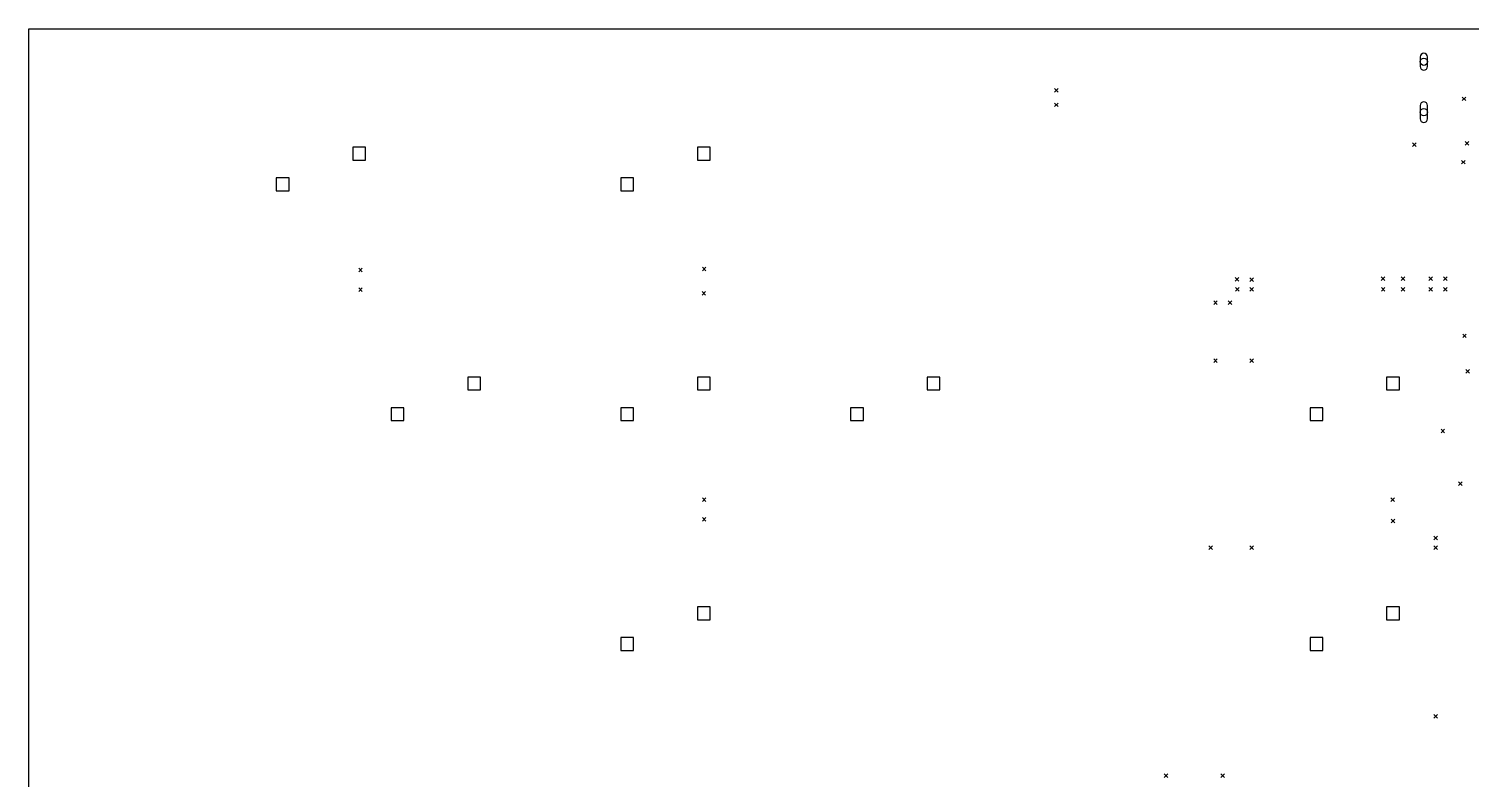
# Model space of a CAD drawing. Extents: x 0.66 to 10.16, y -5.55 to -0.71.
# Drawn here: x 0.709 to 5.417, y -3.157 to -0.709 of the extents above; entities that cross this region are included whole.
import ezdxf

# ---------------------------------------------------------------- set-up
doc = ezdxf.new("R2010")
doc.units = 0
doc.header["$MEASUREMENT"] = 0
doc.layers.add('BLACK', color=7, linetype='CONTINUOUS')

msp = doc.modelspace()

# ---------------------------------------------------------------- linework, layer by layer
at = {"layer": 'BLACK', "linetype": 'CONTINUOUS'}
for p, q in [((0.708661, -4.92126), (0.708661, -0.708661)), ((0.708661, -0.708661), (10.1575, -0.708661)), ((5.25118, -0.800197), (5.25118, -0.831693)), ((5.2748, -0.831693), (5.2748, -0.800197)), ((4.05709, -0.903563), (4.0689, -0.915374)), ((4.0689, -0.903563), (4.05709, -0.915374)), ((5.3878, -0.931102), (5.39961, -0.942913)), ((5.39961, -0.931102), (5.3878, -0.942913)), ((4.05709, -0.950768), (4.0689, -0.962579)), ((4.0689, -0.950768), (4.05709, -0.962579)), ((5.25118, -0.958858), (5.25118, -1.00217)), ((5.2748, -1.00217), (5.2748, -0.958858)), ((5.22638, -1.08071), (5.23819, -1.09252)), ((5.23819, -1.08071), (5.22638, -1.09252)), ((5.39764, -1.07677), (5.40945, -1.08858)), ((5.40945, -1.07677), (5.39764, -1.08858)), ((1.80813, -1.09534), (1.76637, -1.09534)), ((1.76637, -1.09534), (1.76637, -1.13709)), ((1.80813, -1.13709), (1.80813, -1.09534)), ((2.93313, -1.09534), (2.89137, -1.09534)), ((2.89137, -1.09534), (2.89137, -1.13709)), ((2.93313, -1.13709), (2.93313, -1.09534)), ((1.76637, -1.13709), (1.80813, -1.13709)), ((2.89137, -1.13709), (2.93313, -1.13709)), ((5.38632, -1.1378), (5.39813, -1.14961)), ((5.39813, -1.1378), (5.38632, -1.14961)), ((1.55813, -1.19534), (1.51637, -1.19534)), ((1.51637, -1.19534), (1.51637, -1.23709)), ((1.55813, -1.23709), (1.55813, -1.19534)), ((2.68313, -1.19534), (2.64137, -1.19534)), ((2.64137, -1.19534), (2.64137, -1.23709)), ((2.68313, -1.23709), (2.68313, -1.19534)), ((1.51637, -1.23709), (1.55813, -1.23709)), ((2.64137, -1.23709), (2.68313, -1.23709)), ((1.78543, -1.48949), (1.79724, -1.5013)), ((1.79724, -1.48949), (1.78543, -1.5013)), ((2.90748, -1.48622), (2.91929, -1.49803)), ((2.91929, -1.48622), (2.90748, -1.49803)), ((1.78543, -1.55382), (1.79724, -1.56563)), ((1.79724, -1.55382), (1.78543, -1.56563)), ((4.6467, -1.52071), (4.65851, -1.53252)), ((4.65851, -1.52071), (4.6467, -1.53252)), ((4.64764, -1.55315), (4.65945, -1.56496)), ((4.65945, -1.55315), (4.64764, -1.56496)), ((4.69486, -1.52165), (4.70667, -1.53346)), ((4.70667, -1.52165), (4.69486, -1.53346)), ((4.69486, -1.55315), (4.70667, -1.56496)), ((4.70667, -1.55315), (4.69486, -1.56496)), ((5.12402, -1.51772), (5.13583, -1.52953)), ((5.13583, -1.51772), (5.12402, -1.52953)), ((5.12418, -1.55315), (5.13599, -1.56496)), ((5.13599, -1.55315), (5.12418, -1.56496)), ((5.18851, -1.51772), (5.20032, -1.52953)), ((5.20032, -1.51772), (5.18851, -1.52953)), ((5.18851, -1.55315), (5.20032, -1.56496)), ((5.20032, -1.55315), (5.18851, -1.56496)), ((5.27955, -1.51772), (5.29136, -1.52953)), ((5.29136, -1.51772), (5.27955, -1.52953)), ((5.27955, -1.55315), (5.29136, -1.56496)), ((5.29136, -1.55315), (5.27955, -1.56496)), ((5.32675, -1.51772), (5.33856, -1.52953)), ((5.33856, -1.51772), (5.32675, -1.52953)), ((5.32675, -1.55315), (5.33856, -1.56496)), ((5.33856, -1.55315), (5.32675, -1.56496)), ((2.90635, -1.56637), (2.91816, -1.57818)), ((2.91816, -1.56637), (2.90635, -1.57818)), ((4.57679, -1.59646), (4.5886, -1.60827)), ((4.5886, -1.59646), (4.57679, -1.60827)), ((4.62404, -1.59646), (4.63585, -1.60827)), ((4.63585, -1.59646), (4.62404, -1.60827)), ((5.38976, -1.70472), (5.40157, -1.71654)), ((5.40157, -1.70472), (5.38976, -1.71654)), ((4.57679, -1.78543), (4.5886, -1.79724)), ((4.5886, -1.78543), (4.57679, -1.79724)), ((4.69486, -1.78543), (4.70667, -1.79724)), ((4.70667, -1.78543), (4.69486, -1.79724)), ((5.39961, -1.82087), (5.41142, -1.83268)), ((5.41142, -1.82087), (5.39961, -1.83268)), ((2.18313, -1.84534), (2.14137, -1.84534)), ((2.14137, -1.84534), (2.14137, -1.88709)), ((2.18313, -1.88709), (2.18313, -1.84534)), ((2.93313, -1.84534), (2.89137, -1.84534)), ((2.89137, -1.84534), (2.89137, -1.88709)), ((2.93313, -1.88709), (2.93313, -1.84534)), ((3.68313, -1.84534), (3.64137, -1.84534)), ((3.64137, -1.84534), (3.64137, -1.88709)), ((3.68313, -1.88709), (3.68313, -1.84534)), ((5.18313, -1.84534), (5.14137, -1.84534)), ((5.14137, -1.84534), (5.14137, -1.88709)), ((5.18313, -1.88709), (5.18313, -1.84534)), ((2.14137, -1.88709), (2.18313, -1.88709)), ((2.89137, -1.88709), (2.93313, -1.88709)), ((3.64137, -1.88709), (3.68313, -1.88709)), ((5.14137, -1.88709), (5.18313, -1.88709)), ((1.93313, -1.94534), (1.89137, -1.94534)), ((1.89137, -1.94534), (1.89137, -1.98709)), ((1.93313, -1.98709), (1.93313, -1.94534)), ((2.68313, -1.94534), (2.64137, -1.94534)), ((2.64137, -1.94534), (2.64137, -1.98709)), ((2.68313, -1.98709), (2.68313, -1.94534)), ((3.43313, -1.94534), (3.39137, -1.94534)), ((3.39137, -1.94534), (3.39137, -1.98709)), ((3.43313, -1.98709), (3.43313, -1.94534)), ((4.93313, -1.94534), (4.89137, -1.94534)), ((4.89137, -1.94534), (4.89137, -1.98709)), ((4.93313, -1.98709), (4.93313, -1.94534)), ((1.89137, -1.98709), (1.93313, -1.98709)), ((2.64137, -1.98709), (2.68313, -1.98709)), ((3.39137, -1.98709), (3.43313, -1.98709)), ((4.89137, -1.98709), (4.93313, -1.98709)), ((5.31892, -2.01575), (5.33073, -2.02756)), ((5.33073, -2.01575), (5.31892, -2.02756)), ((5.376, -2.18701), (5.38781, -2.19882)), ((5.38781, -2.18701), (5.376, -2.19882)), ((2.90748, -2.23949), (2.91929, -2.2513)), ((2.91929, -2.23949), (2.90748, -2.2513)), ((5.15551, -2.23949), (5.16732, -2.2513)), ((5.16732, -2.23949), (5.15551, -2.2513)), ((2.90748, -2.30382), (2.91929, -2.31563)), ((2.91929, -2.30382), (2.90748, -2.31563)), ((5.15635, -2.30859), (5.16816, -2.3204)), ((5.16816, -2.30859), (5.15635, -2.3204)), ((4.56104, -2.39567), (4.57285, -2.40748)), ((4.57285, -2.39567), (4.56104, -2.40748)), ((4.69488, -2.39567), (4.70669, -2.40748)), ((4.70669, -2.39567), (4.69488, -2.40748)), ((5.29531, -2.36417), (5.30713, -2.37598)), ((5.30713, -2.36417), (5.29531, -2.37598)), ((5.29531, -2.39567), (5.30713, -2.40748)), ((5.30713, -2.39567), (5.29531, -2.40748)), ((2.93313, -2.59534), (2.89137, -2.59534)), ((2.89137, -2.59534), (2.89137, -2.63709)), ((2.93313, -2.63709), (2.93313, -2.59534)), ((5.18313, -2.59534), (5.14137, -2.59534)), ((5.14137, -2.59534), (5.14137, -2.63709)), ((5.18313, -2.63709), (5.18313, -2.59534)), ((2.89137, -2.63709), (2.93313, -2.63709)), ((5.14137, -2.63709), (5.18313, -2.63709)), ((2.68313, -2.69534), (2.64137, -2.69534)), ((2.64137, -2.69534), (2.64137, -2.73709)), ((2.68313, -2.73709), (2.68313, -2.69534)), ((4.93313, -2.69534), (4.89137, -2.69534)), ((4.89137, -2.69534), (4.89137, -2.73709)), ((4.93313, -2.73709), (4.93313, -2.69534)), ((2.64137, -2.73709), (2.68313, -2.73709)), ((4.89137, -2.73709), (4.93313, -2.73709)), ((5.2953, -2.94685), (5.30711, -2.95866)), ((5.30711, -2.94685), (5.2953, -2.95866)), ((4.41535, -3.13976), (4.42717, -3.15157)), ((4.42717, -3.13976), (4.41535, -3.15157)), ((4.60039, -3.13976), (4.6122, -3.15157)), ((4.6122, -3.13976), (4.60039, -3.15157))]:
    msp.add_line(p, q, dxfattribs=at)
at = {"layer": 'BLACK'}
for centre in [(5.26299, -0.815945), (5.26299, -0.980512)]:
    msp.add_circle(centre, 0.011811, dxfattribs=at)
for centre, start, end in [((5.26299, -0.800197), 360, 540), ((5.26299, -0.831693), 180, 360), ((5.26299, -0.958858), 360, 540), ((5.26299, -1.00217), 180, 360)]:
    msp.add_arc(centre, 0.011811, start, end, dxfattribs=at)

doc.saveas('drawing.dxf')
